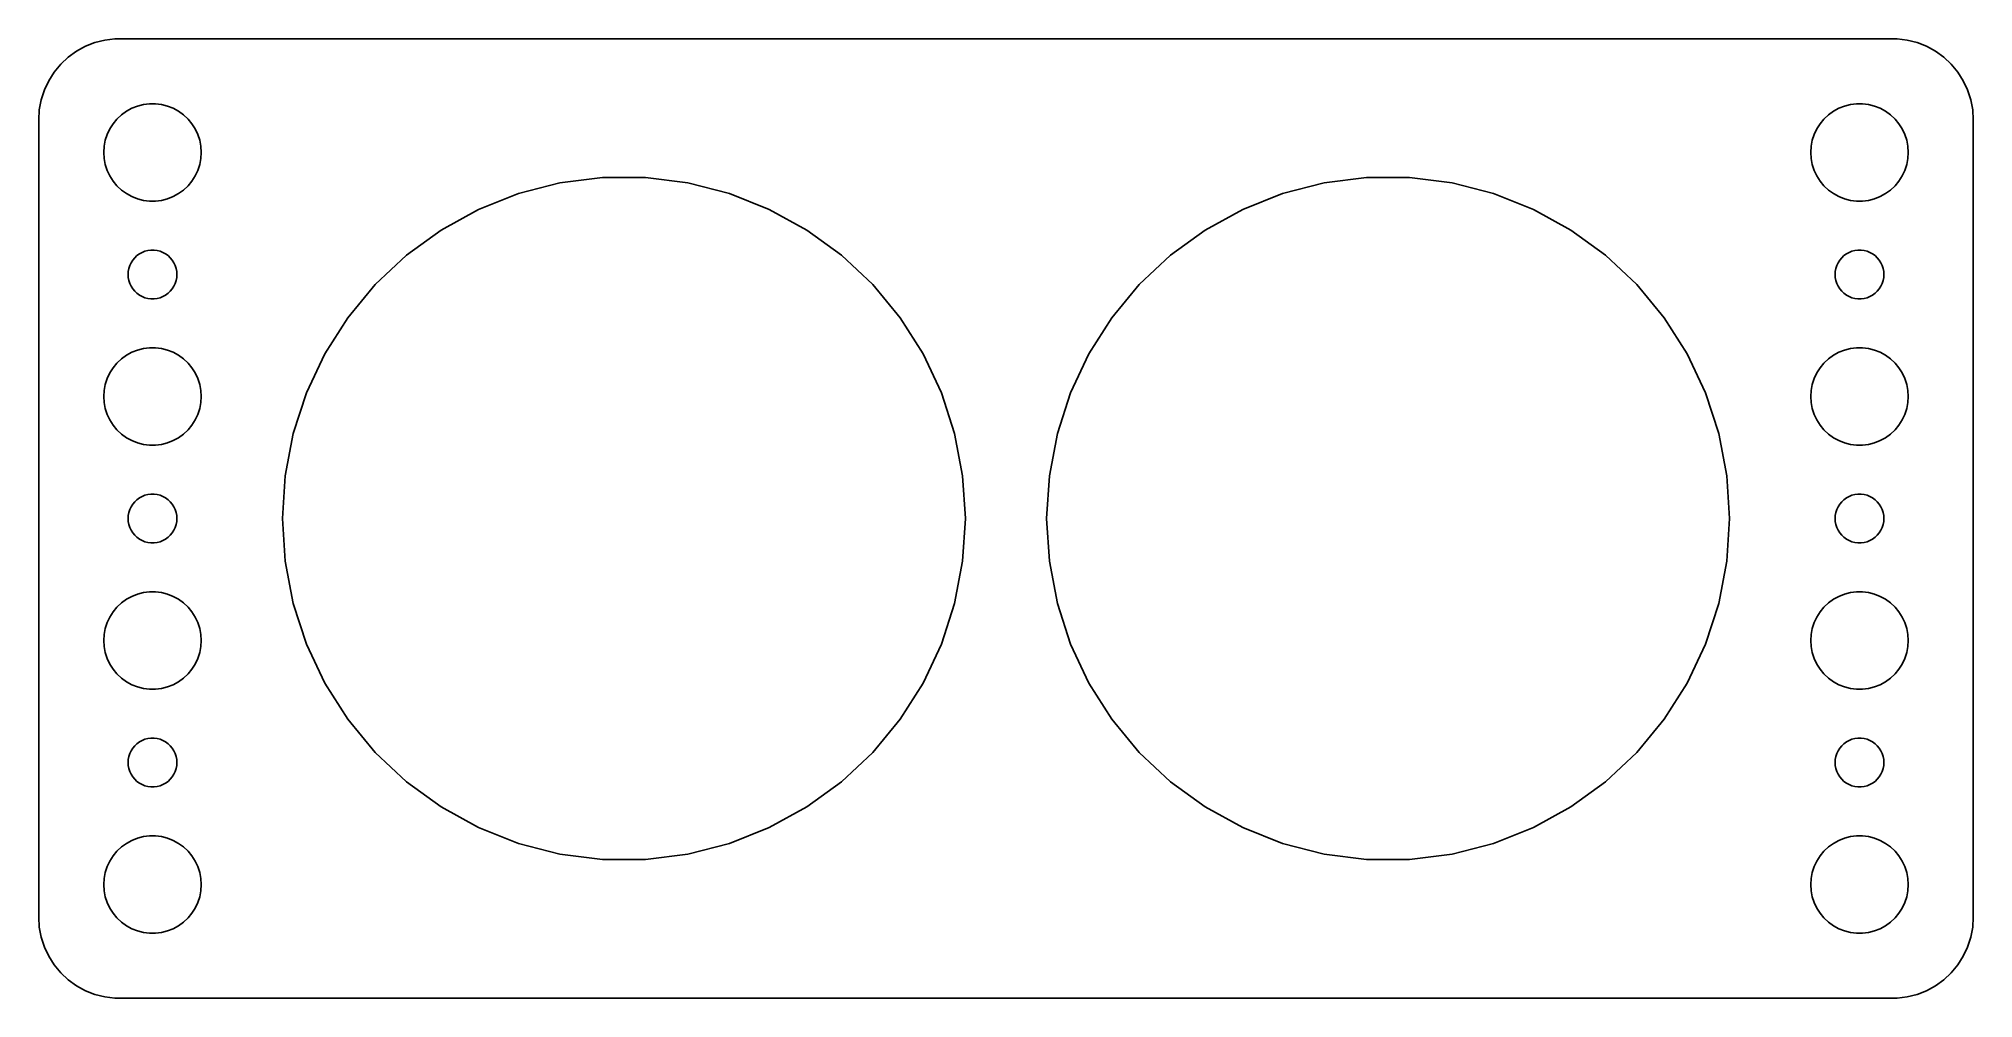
# Model space of a CAD drawing. Header units: metres. Extents: x -60 to 60, y -29 to 29.
import ezdxf

# ---------------------------------------------------------------- set-up
doc = ezdxf.new("R2010")
doc.units = ezdxf.units.M

msp = doc.modelspace()

# ---------------------------------------------------------------- linework, layer by layer
for p, q in [((-57.1791, 28.7216), (-57.6871, 28.3526)), ((-56.6289, 29.0241), (-57.1791, 28.7216)), ((-56.0451, 29.2553), (-56.6289, 29.0241)), ((-55.4369, 29.4114), (-56.0451, 29.2553)), ((-54.8139, 29.4901), (-55.4369, 29.4114)), ((54.8139, 29.4901), (-54.8139, 29.4901)), ((55.4369, 29.4114), (54.8139, 29.4901)), ((56.0451, 29.2553), (55.4369, 29.4114)), ((56.6289, 29.0241), (56.0451, 29.2553)), ((57.1791, 28.7216), (56.6289, 29.0241)), ((57.6871, 28.3526), (57.1791, 28.7216)), ((-58.5451, 27.4389), (-58.8815, 26.9088)), ((-58.1448, 27.9227), (-58.5451, 27.4389)), ((-57.6871, 28.3526), (-58.1448, 27.9227)), ((58.1448, 27.9227), (57.6871, 28.3526)), ((58.5451, 27.4389), (58.1448, 27.9227)), ((58.8815, 26.9088), (58.5451, 27.4389)), ((-59.1489, 26.3406), (-59.3429, 25.7434)), ((-58.8815, 26.9088), (-59.1489, 26.3406)), ((59.1489, 26.3406), (58.8815, 26.9088)), ((59.3429, 25.7434), (59.1489, 26.3406)), ((-59.4606, 25.1267), (-59.5, 24.5)), ((-59.3429, 25.7434), (-59.4606, 25.1267)), ((-54.4123, 24.8115), (-54.1075, 25.033)), ((-54.1075, 25.033), (-53.7773, 25.2145)), ((-53.7773, 25.2145), (-53.427, 25.3532)), ((-53.427, 25.3532), (-53.0621, 25.4469)), ((-53.0621, 25.4469), (-52.6884, 25.4941)), ((-52.6884, 25.4941), (-52.3116, 25.4941)), ((-52.3116, 25.4941), (-51.9379, 25.4469)), ((-51.9379, 25.4469), (-51.5729, 25.3532)), ((-51.5729, 25.3532), (-51.2227, 25.2145)), ((-51.2227, 25.2145), (-50.8925, 25.033)), ((-50.8925, 25.033), (-50.5877, 24.8115)), ((50.5877, 24.8115), (50.8925, 25.033)), ((50.8925, 25.033), (51.2227, 25.2145)), ((51.2227, 25.2145), (51.5729, 25.3532)), ((51.5729, 25.3532), (51.9379, 25.4469)), ((51.9379, 25.4469), (52.3116, 25.4941)), ((52.3116, 25.4941), (52.6884, 25.4941)), ((52.6884, 25.4941), (53.0621, 25.4469)), ((53.0621, 25.4469), (53.427, 25.3532)), ((53.427, 25.3532), (53.7773, 25.2145)), ((53.7773, 25.2145), (54.1075, 25.033)), ((54.1075, 25.033), (54.4123, 24.8115)), ((59.4606, 25.1267), (59.3429, 25.7434)), ((59.5, 24.5), (59.4606, 25.1267)), ((-59.5, 24.5), (-59.5, -24.5)), ((-55.2893, 23.6044), (-55.1289, 23.9453)), ((-55.1289, 23.9453), (-54.927, 24.2634)), ((-54.927, 24.2634), (-54.6869, 24.5536)), ((-54.6869, 24.5536), (-54.4123, 24.8115)), ((-50.5877, 24.8115), (-50.3131, 24.5536)), ((-50.3131, 24.5536), (-50.0729, 24.2634)), ((-50.0729, 24.2634), (-49.8711, 23.9453)), ((-49.8711, 23.9453), (-49.7107, 23.6044)), ((49.7107, 23.6044), (49.8711, 23.9453)), ((49.8711, 23.9453), (50.0729, 24.2634)), ((50.0729, 24.2634), (50.3131, 24.5536)), ((50.3131, 24.5536), (50.5877, 24.8115)), ((54.4123, 24.8115), (54.6869, 24.5536)), ((54.6869, 24.5536), (54.927, 24.2634)), ((54.927, 24.2634), (55.1289, 23.9453)), ((55.1289, 23.9453), (55.2893, 23.6044)), ((59.5, -24.5), (59.5, 24.5)), ((-55.5, 22.5), (-55.4763, 22.876)), ((-55.4763, 22.876), (-55.4057, 23.2461)), ((-55.4057, 23.2461), (-55.2893, 23.6044)), ((-49.7107, 23.6044), (-49.5942, 23.2461)), ((-49.5942, 23.2461), (-49.5237, 22.876)), ((-49.5237, 22.876), (-49.5, 22.5)), ((49.5, 22.5), (49.5237, 22.876)), ((49.5237, 22.876), (49.5942, 23.2461)), ((49.5942, 23.2461), (49.7107, 23.6044)), ((55.2893, 23.6044), (55.4057, 23.2461)), ((55.4057, 23.2461), (55.4763, 22.876)), ((55.4763, 22.876), (55.5, 22.5)), ((-55.4763, 22.124), (-55.5, 22.5)), ((-55.4057, 21.7539), (-55.4763, 22.124)), ((-55.2893, 21.3956), (-55.4057, 21.7539)), ((-49.5942, 21.7539), (-49.7107, 21.3956)), ((-49.5237, 22.124), (-49.5942, 21.7539)), ((-49.5, 22.5), (-49.5237, 22.124)), ((49.5237, 22.124), (49.5, 22.5)), ((49.5942, 21.7539), (49.5237, 22.124)), ((49.7107, 21.3956), (49.5942, 21.7539)), ((55.4057, 21.7539), (55.2893, 21.3956)), ((55.4763, 22.124), (55.4057, 21.7539)), ((55.5, 22.5), (55.4763, 22.124)), ((-55.1289, 21.0547), (-55.2893, 21.3956)), ((-54.927, 20.7366), (-55.1289, 21.0547)), ((-54.6869, 20.4464), (-54.927, 20.7366)), ((-54.4123, 20.1884), (-54.6869, 20.4464)), ((-50.3131, 20.4464), (-50.5877, 20.1884)), ((-50.0729, 20.7366), (-50.3131, 20.4464)), ((-49.8711, 21.0547), (-50.0729, 20.7366)), ((-49.7107, 21.3956), (-49.8711, 21.0547)), ((-29.9893, 19.9722), (-27.435, 20.628)), ((-27.435, 20.628), (-24.8186, 20.9586)), ((-24.8186, 20.9586), (-22.1814, 20.9586)), ((-22.1814, 20.9586), (-19.565, 20.628)), ((-19.565, 20.628), (-17.0106, 19.9722)), ((17.0106, 19.9722), (19.565, 20.628)), ((19.565, 20.628), (22.1814, 20.9586)), ((22.1814, 20.9586), (24.8186, 20.9586)), ((24.8186, 20.9586), (27.435, 20.628)), ((27.435, 20.628), (29.9893, 19.9722)), ((49.8711, 21.0547), (49.7107, 21.3956)), ((50.0729, 20.7366), (49.8711, 21.0547)), ((50.3131, 20.4464), (50.0729, 20.7366)), ((50.5877, 20.1884), (50.3131, 20.4464)), ((54.6869, 20.4464), (54.4123, 20.1884)), ((54.927, 20.7366), (54.6869, 20.4464)), ((55.1289, 21.0547), (54.927, 20.7366)), ((55.2893, 21.3956), (55.1289, 21.0547)), ((-54.1075, 19.967), (-54.4123, 20.1884)), ((-53.7773, 19.7855), (-54.1075, 19.967)), ((-53.427, 19.6468), (-53.7773, 19.7855)), ((-53.0621, 19.5531), (-53.427, 19.6468)), ((-52.6884, 19.5059), (-53.0621, 19.5531)), ((-52.3116, 19.5059), (-52.6884, 19.5059)), ((-51.9379, 19.5531), (-52.3116, 19.5059)), ((-51.5729, 19.6468), (-51.9379, 19.5531)), ((-51.2227, 19.7855), (-51.5729, 19.6468)), ((-50.8925, 19.967), (-51.2227, 19.7855)), ((-50.5877, 20.1884), (-50.8925, 19.967)), ((-32.4414, 19.0014), (-29.9893, 19.9722)), ((-17.0106, 19.9722), (-14.5586, 19.0014)), ((14.5586, 19.0014), (17.0106, 19.9722)), ((29.9893, 19.9722), (32.4414, 19.0014)), ((50.8925, 19.967), (50.5877, 20.1884)), ((51.2227, 19.7855), (50.8925, 19.967)), ((51.5729, 19.6468), (51.2227, 19.7855)), ((51.9379, 19.5531), (51.5729, 19.6468)), ((52.3116, 19.5059), (51.9379, 19.5531)), ((52.6884, 19.5059), (52.3116, 19.5059)), ((53.0621, 19.5531), (52.6884, 19.5059)), ((53.427, 19.6468), (53.0621, 19.5531)), ((53.7773, 19.7855), (53.427, 19.6468)), ((54.1075, 19.967), (53.7773, 19.7855)), ((54.4123, 20.1884), (54.1075, 19.967)), ((-34.7523, 17.7309), (-32.4414, 19.0014)), ((-14.5586, 19.0014), (-12.2476, 17.7309)), ((12.2476, 17.7309), (14.5586, 19.0014)), ((32.4414, 19.0014), (34.7523, 17.7309)), ((-36.8859, 16.1808), (-34.7523, 17.7309)), ((-12.2476, 17.7309), (-10.1141, 16.1808)), ((10.1141, 16.1808), (12.2476, 17.7309)), ((34.7523, 17.7309), (36.8859, 16.1808)), ((-53.9529, 15.373), (-53.8947, 15.5522)), ((-53.8947, 15.5522), (-53.8145, 15.7226)), ((-53.8145, 15.7226), (-53.7135, 15.8817)), ((-53.7135, 15.8817), (-53.5934, 16.0268)), ((-53.5934, 16.0268), (-53.4561, 16.1558)), ((-53.4561, 16.1558), (-53.3037, 16.2665)), ((-53.3037, 16.2665), (-53.1387, 16.3572)), ((-53.1387, 16.3572), (-52.9635, 16.4266)), ((-52.9635, 16.4266), (-52.7811, 16.4734)), ((-52.7811, 16.4734), (-52.5942, 16.497)), ((-52.5942, 16.497), (-52.4058, 16.497)), ((-52.4058, 16.497), (-52.2189, 16.4734)), ((-52.2189, 16.4734), (-52.0365, 16.4266)), ((-52.0365, 16.4266), (-51.8613, 16.3572)), ((-51.8613, 16.3572), (-51.6963, 16.2665)), ((-51.6963, 16.2665), (-51.5439, 16.1558)), ((-51.5439, 16.1558), (-51.4065, 16.0268)), ((-51.4065, 16.0268), (-51.2865, 15.8817)), ((-51.2865, 15.8817), (-51.1855, 15.7226)), ((-51.1855, 15.7226), (-51.1053, 15.5522)), ((-51.1053, 15.5522), (-51.0471, 15.373)), ((-38.8083, 14.3755), (-36.8859, 16.1808)), ((-10.1141, 16.1808), (-8.19165, 14.3755)), ((8.19165, 14.3755), (10.1141, 16.1808)), ((36.8859, 16.1808), (38.8083, 14.3755)), ((51.0471, 15.373), (51.1053, 15.5522)), ((51.1053, 15.5522), (51.1855, 15.7226)), ((51.1855, 15.7226), (51.2865, 15.8817)), ((51.2865, 15.8817), (51.4065, 16.0268)), ((51.4065, 16.0268), (51.5439, 16.1558)), ((51.5439, 16.1558), (51.6963, 16.2665)), ((51.6963, 16.2665), (51.8613, 16.3572)), ((51.8613, 16.3572), (52.0365, 16.4266)), ((52.0365, 16.4266), (52.2189, 16.4734)), ((52.2189, 16.4734), (52.4058, 16.497)), ((52.4058, 16.497), (52.5942, 16.497)), ((52.5942, 16.497), (52.7811, 16.4734)), ((52.7811, 16.4734), (52.9635, 16.4266)), ((52.9635, 16.4266), (53.1387, 16.3572)), ((53.1387, 16.3572), (53.3037, 16.2665)), ((53.3037, 16.2665), (53.4561, 16.1558)), ((53.4561, 16.1558), (53.5934, 16.0268)), ((53.5934, 16.0268), (53.7135, 15.8817)), ((53.7135, 15.8817), (53.8145, 15.7226)), ((53.8145, 15.7226), (53.8947, 15.5522)), ((53.8947, 15.5522), (53.9529, 15.373)), ((-54, 15), (-53.9882, 15.188)), ((-53.9882, 14.812), (-54, 15)), ((-53.9882, 15.188), (-53.9529, 15.373)), ((-53.9529, 14.627), (-53.9882, 14.812)), ((-53.8947, 14.4478), (-53.9529, 14.627)), ((-53.8145, 14.2774), (-53.8947, 14.4478)), ((-51.1053, 14.4478), (-51.1855, 14.2774)), ((-51.0471, 14.627), (-51.1053, 14.4478)), ((-51.0471, 15.373), (-51.0118, 15.188)), ((-51.0118, 14.812), (-51.0471, 14.627)), ((-51.0118, 15.188), (-51, 15)), ((-51, 15), (-51.0118, 14.812)), ((-40.4893, 12.3435), (-38.8083, 14.3755)), ((-8.19165, 14.3755), (-6.51064, 12.3435)), ((6.51064, 12.3435), (8.19165, 14.3755)), ((38.8083, 14.3755), (40.4893, 12.3435)), ((51, 15), (51.0118, 15.188)), ((51.0118, 14.812), (51, 15)), ((51.0118, 15.188), (51.0471, 15.373)), ((51.0471, 14.627), (51.0118, 14.812)), ((51.1053, 14.4478), (51.0471, 14.627)), ((51.1855, 14.2774), (51.1053, 14.4478)), ((53.8947, 14.4478), (53.8145, 14.2774)), ((53.9529, 14.627), (53.8947, 14.4478)), ((53.9529, 15.373), (53.9882, 15.188)), ((53.9882, 14.812), (53.9529, 14.627)), ((53.9882, 15.188), (54, 15)), ((54, 15), (53.9882, 14.812)), ((-53.7135, 14.1183), (-53.8145, 14.2774)), ((-53.5934, 13.9732), (-53.7135, 14.1183)), ((-53.4561, 13.8442), (-53.5934, 13.9732)), ((-53.3037, 13.7335), (-53.4561, 13.8442)), ((-53.1387, 13.6427), (-53.3037, 13.7335)), ((-52.9635, 13.5734), (-53.1387, 13.6427)), ((-52.7811, 13.5266), (-52.9635, 13.5734)), ((-52.5942, 13.5029), (-52.7811, 13.5266)), ((-52.4058, 13.5029), (-52.5942, 13.5029)), ((-52.2189, 13.5266), (-52.4058, 13.5029)), ((-52.0365, 13.5734), (-52.2189, 13.5266)), ((-51.8613, 13.6427), (-52.0365, 13.5734)), ((-51.6963, 13.7335), (-51.8613, 13.6427)), ((-51.5439, 13.8442), (-51.6963, 13.7335)), ((-51.4065, 13.9732), (-51.5439, 13.8442)), ((-51.2865, 14.1183), (-51.4065, 13.9732)), ((-51.1855, 14.2774), (-51.2865, 14.1183)), ((51.2865, 14.1183), (51.1855, 14.2774)), ((51.4065, 13.9732), (51.2865, 14.1183)), ((51.5439, 13.8442), (51.4065, 13.9732)), ((51.6963, 13.7335), (51.5439, 13.8442)), ((51.8613, 13.6427), (51.6963, 13.7335)), ((52.0365, 13.5734), (51.8613, 13.6427)), ((52.2189, 13.5266), (52.0365, 13.5734)), ((52.4058, 13.5029), (52.2189, 13.5266)), ((52.5942, 13.5029), (52.4058, 13.5029)), ((52.7811, 13.5266), (52.5942, 13.5029)), ((52.9635, 13.5734), (52.7811, 13.5266)), ((53.1387, 13.6427), (52.9635, 13.5734)), ((53.3037, 13.7335), (53.1387, 13.6427)), ((53.4561, 13.8442), (53.3037, 13.7335)), ((53.5934, 13.9732), (53.4561, 13.8442)), ((53.7135, 14.1183), (53.5934, 13.9732)), ((53.8145, 14.2774), (53.7135, 14.1183)), ((-41.9024, 10.1168), (-40.4893, 12.3435)), ((-6.51064, 12.3435), (-5.09755, 10.1168)), ((5.09755, 10.1168), (6.51064, 12.3435)), ((40.4893, 12.3435), (41.9024, 10.1168)), ((-54.927, 9.26335), (-54.6869, 9.55363)), ((-54.6869, 9.55363), (-54.4123, 9.81154)), ((-54.4123, 9.81154), (-54.1075, 10.033)), ((-54.1075, 10.033), (-53.7773, 10.2145)), ((-53.7773, 10.2145), (-53.427, 10.3532)), ((-53.427, 10.3532), (-53.0621, 10.4469)), ((-53.0621, 10.4469), (-52.6884, 10.4941)), ((-52.6884, 10.4941), (-52.3116, 10.4941)), ((-52.3116, 10.4941), (-51.9379, 10.4469)), ((-51.9379, 10.4469), (-51.5729, 10.3532)), ((-51.5729, 10.3532), (-51.2227, 10.2145)), ((-51.2227, 10.2145), (-50.8925, 10.033)), ((-50.8925, 10.033), (-50.5877, 9.81154)), ((-50.5877, 9.81154), (-50.3131, 9.55363)), ((-50.3131, 9.55363), (-50.0729, 9.26335)), ((-43.0253, 7.73061), (-41.9024, 10.1168)), ((-5.09755, 10.1168), (-3.97469, 7.73061)), ((3.97469, 7.73061), (5.09755, 10.1168)), ((41.9024, 10.1168), (43.0253, 7.73061)), ((50.0729, 9.26335), (50.3131, 9.55363)), ((50.3131, 9.55363), (50.5877, 9.81154)), ((50.5877, 9.81154), (50.8925, 10.033)), ((50.8925, 10.033), (51.2227, 10.2145)), ((51.2227, 10.2145), (51.5729, 10.3532)), ((51.5729, 10.3532), (51.9379, 10.4469)), ((51.9379, 10.4469), (52.3116, 10.4941)), ((52.3116, 10.4941), (52.6884, 10.4941)), ((52.6884, 10.4941), (53.0621, 10.4469)), ((53.0621, 10.4469), (53.427, 10.3532)), ((53.427, 10.3532), (53.7773, 10.2145)), ((53.7773, 10.2145), (54.1075, 10.033)), ((54.1075, 10.033), (54.4123, 9.81154)), ((54.4123, 9.81154), (54.6869, 9.55363)), ((54.6869, 9.55363), (54.927, 9.26335)), ((-55.4057, 8.24606), (-55.2893, 8.60437)), ((-55.2893, 8.60437), (-55.1289, 8.94525)), ((-55.1289, 8.94525), (-54.927, 9.26335)), ((-50.0729, 9.26335), (-49.8711, 8.94525)), ((-49.8711, 8.94525), (-49.7107, 8.60437)), ((-49.7107, 8.60437), (-49.5942, 8.24606)), ((49.5942, 8.24606), (49.7107, 8.60437)), ((49.7107, 8.60437), (49.8711, 8.94525)), ((49.8711, 8.94525), (50.0729, 9.26335)), ((54.927, 9.26335), (55.1289, 8.94525)), ((55.1289, 8.94525), (55.2893, 8.60437)), ((55.2893, 8.60437), (55.4057, 8.24606)), ((-55.5, 7.5), (-55.4763, 7.87599)), ((-55.4763, 7.12399), (-55.5, 7.5)), ((-55.4763, 7.87599), (-55.4057, 8.24606)), ((-49.5942, 8.24606), (-49.5237, 7.87599)), ((-49.5237, 7.87599), (-49.5, 7.5)), ((-49.5, 7.5), (-49.5237, 7.12399)), ((-43.8402, 5.22247), (-43.0253, 7.73061)), ((-3.97469, 7.73061), (-3.15974, 5.22247)), ((3.15974, 5.22247), (3.97469, 7.73061)), ((43.0253, 7.73061), (43.8402, 5.22247)), ((49.5, 7.5), (49.5237, 7.87599)), ((49.5237, 7.12399), (49.5, 7.5)), ((49.5237, 7.87599), (49.5942, 8.24606)), ((55.4057, 8.24606), (55.4763, 7.87599)), ((55.4763, 7.87599), (55.5, 7.5)), ((55.5, 7.5), (55.4763, 7.12399)), ((-55.4057, 6.75392), (-55.4763, 7.12399)), ((-55.2893, 6.39561), (-55.4057, 6.75392)), ((-55.1289, 6.05473), (-55.2893, 6.39561)), ((-54.927, 5.73663), (-55.1289, 6.05473)), ((-49.8711, 6.05473), (-50.0729, 5.73663)), ((-49.7107, 6.39561), (-49.8711, 6.05473)), ((-49.5942, 6.75392), (-49.7107, 6.39561)), ((-49.5237, 7.12399), (-49.5942, 6.75392)), ((49.5942, 6.75392), (49.5237, 7.12399)), ((49.7107, 6.39561), (49.5942, 6.75392)), ((49.8711, 6.05473), (49.7107, 6.39561)), ((50.0729, 5.73663), (49.8711, 6.05473)), ((55.1289, 6.05473), (54.927, 5.73663)), ((55.2893, 6.39561), (55.1289, 6.05473)), ((55.4057, 6.75392), (55.2893, 6.39561)), ((55.4763, 7.12399), (55.4057, 6.75392)), ((-54.6869, 5.44635), (-54.927, 5.73663)), ((-54.4123, 5.18845), (-54.6869, 5.44635)), ((-54.1075, 4.96701), (-54.4123, 5.18845)), ((-53.7773, 4.78551), (-54.1075, 4.96701)), ((-53.427, 4.64682), (-53.7773, 4.78551)), ((-51.2227, 4.78551), (-51.5729, 4.64682)), ((-50.8925, 4.96701), (-51.2227, 4.78551)), ((-50.5877, 5.18845), (-50.8925, 4.96701)), ((-50.3131, 5.44635), (-50.5877, 5.18845)), ((-50.0729, 5.73663), (-50.3131, 5.44635)), ((-44.3344, 2.63199), (-43.8402, 5.22247)), ((-3.15974, 5.22247), (-2.66559, 2.63199)), ((2.66559, 2.63199), (3.15974, 5.22247)), ((43.8402, 5.22247), (44.3344, 2.63199)), ((50.3131, 5.44635), (50.0729, 5.73663)), ((50.5877, 5.18845), (50.3131, 5.44635)), ((50.8925, 4.96701), (50.5877, 5.18845)), ((51.2227, 4.78551), (50.8925, 4.96701)), ((51.5729, 4.64682), (51.2227, 4.78551)), ((53.7773, 4.78551), (53.427, 4.64682)), ((54.1075, 4.96701), (53.7773, 4.78551)), ((54.4123, 5.18845), (54.1075, 4.96701)), ((54.6869, 5.44635), (54.4123, 5.18845)), ((54.927, 5.73663), (54.6869, 5.44635)), ((-53.0621, 4.55313), (-53.427, 4.64682)), ((-52.6884, 4.50591), (-53.0621, 4.55313)), ((-52.3116, 4.50591), (-52.6884, 4.50591)), ((-51.9379, 4.55313), (-52.3116, 4.50591)), ((-51.5729, 4.64682), (-51.9379, 4.55313)), ((51.9379, 4.55313), (51.5729, 4.64682)), ((52.3116, 4.50591), (51.9379, 4.55313)), ((52.6884, 4.50591), (52.3116, 4.50591)), ((53.0621, 4.55313), (52.6884, 4.50591)), ((53.427, 4.64682), (53.0621, 4.55313)), ((-44.5, 0), (-44.3344, 2.63199)), ((-2.66559, 2.63199), (-2.5, 0)), ((2.5, 0), (2.66559, 2.63199)), ((44.3344, 2.63199), (44.5, 0)), ((-53.4561, 1.15576), (-53.3037, 1.26648)), ((-53.3037, 1.26648), (-53.1387, 1.35724)), ((-53.1387, 1.35724), (-52.9635, 1.42657)), ((-52.9635, 1.42657), (-52.7811, 1.47342)), ((-52.7811, 1.47342), (-52.5942, 1.49704)), ((-52.5942, 1.49704), (-52.4058, 1.49704)), ((-52.4058, 1.49704), (-52.2189, 1.47342)), ((-52.2189, 1.47342), (-52.0365, 1.42657)), ((-52.0365, 1.42657), (-51.8613, 1.35724)), ((-51.8613, 1.35724), (-51.6963, 1.26648)), ((-51.6963, 1.26648), (-51.5439, 1.15576)), ((51.5439, 1.15576), (51.6963, 1.26648)), ((51.6963, 1.26648), (51.8613, 1.35724)), ((51.8613, 1.35724), (52.0365, 1.42657)), ((52.0365, 1.42657), (52.2189, 1.47342)), ((52.2189, 1.47342), (52.4058, 1.49704)), ((52.4058, 1.49704), (52.5942, 1.49704)), ((52.5942, 1.49704), (52.7811, 1.47342)), ((52.7811, 1.47342), (52.9635, 1.42657)), ((52.9635, 1.42657), (53.1387, 1.35724)), ((53.1387, 1.35724), (53.3037, 1.26648)), ((53.3037, 1.26648), (53.4561, 1.15576)), ((-54, 0), (-53.9882, 0.187988)), ((-53.9882, -0.187988), (-54, 0)), ((-53.9882, 0.187988), (-53.9529, 0.373032)), ((-53.9529, 0.373032), (-53.8947, 0.552185)), ((-53.8947, 0.552185), (-53.8145, 0.722626)), ((-53.8145, 0.722626), (-53.7135, 0.881668)), ((-53.7135, 0.881668), (-53.5934, 1.02681)), ((-53.5934, 1.02681), (-53.4561, 1.15576)), ((-51.5439, 1.15576), (-51.4065, 1.02681)), ((-51.4065, 1.02681), (-51.2865, 0.881668)), ((-51.2865, 0.881668), (-51.1855, 0.722626)), ((-51.1855, 0.722626), (-51.1053, 0.552185)), ((-51.1053, 0.552185), (-51.0471, 0.373032)), ((-51.0471, 0.373032), (-51.0118, 0.187988)), ((-51.0118, 0.187988), (-51, 0)), ((-51, 0), (-51.0118, -0.187988)), ((-44.3344, -2.63199), (-44.5, 0)), ((-2.5, 0), (-2.66559, -2.63199)), ((2.66559, -2.63199), (2.5, 0)), ((44.5, 0), (44.3344, -2.63199)), ((51, 0), (51.0118, 0.187988)), ((51.0118, -0.187988), (51, 0)), ((51.0118, 0.187988), (51.0471, 0.373032)), ((51.0471, 0.373032), (51.1053, 0.552185)), ((51.1053, 0.552185), (51.1855, 0.722626)), ((51.1855, 0.722626), (51.2865, 0.881668)), ((51.2865, 0.881668), (51.4065, 1.02681)), ((51.4065, 1.02681), (51.5439, 1.15576)), ((53.4561, 1.15576), (53.5934, 1.02681)), ((53.5934, 1.02681), (53.7135, 0.881668)), ((53.7135, 0.881668), (53.8145, 0.722626)), ((53.8145, 0.722626), (53.8947, 0.552185)), ((53.8947, 0.552185), (53.9529, 0.373032)), ((53.9529, 0.373032), (53.9882, 0.187988)), ((53.9882, 0.187988), (54, 0)), ((54, 0), (53.9882, -0.187988)), ((-53.9529, -0.373032), (-53.9882, -0.187988)), ((-53.8947, -0.552185), (-53.9529, -0.373032)), ((-53.8145, -0.722626), (-53.8947, -0.552185)), ((-53.7135, -0.881668), (-53.8145, -0.722626)), ((-53.5934, -1.02681), (-53.7135, -0.881668)), ((-53.4561, -1.15576), (-53.5934, -1.02681)), ((-53.3037, -1.26648), (-53.4561, -1.15576)), ((-51.5439, -1.15576), (-51.6963, -1.26648)), ((-51.4065, -1.02681), (-51.5439, -1.15576)), ((-51.2865, -0.881668), (-51.4065, -1.02681)), ((-51.1855, -0.722626), (-51.2865, -0.881668)), ((-51.1053, -0.552185), (-51.1855, -0.722626)), ((-51.0471, -0.373032), (-51.1053, -0.552185)), ((-51.0118, -0.187988), (-51.0471, -0.373032)), ((51.0471, -0.373032), (51.0118, -0.187988)), ((51.1053, -0.552185), (51.0471, -0.373032)), ((51.1855, -0.722626), (51.1053, -0.552185)), ((51.2865, -0.881668), (51.1855, -0.722626)), ((51.4065, -1.02681), (51.2865, -0.881668)), ((51.5439, -1.15576), (51.4065, -1.02681)), ((51.6963, -1.26648), (51.5439, -1.15576)), ((53.4561, -1.15576), (53.3037, -1.26648)), ((53.5934, -1.02681), (53.4561, -1.15576)), ((53.7135, -0.881668), (53.5934, -1.02681)), ((53.8145, -0.722626), (53.7135, -0.881668)), ((53.8947, -0.552185), (53.8145, -0.722626)), ((53.9529, -0.373032), (53.8947, -0.552185)), ((53.9882, -0.187988), (53.9529, -0.373032)), ((-53.1387, -1.35724), (-53.3037, -1.26648)), ((-52.9635, -1.42657), (-53.1387, -1.35724)), ((-52.7811, -1.47342), (-52.9635, -1.42657)), ((-52.5942, -1.49704), (-52.7811, -1.47342)), ((-52.4058, -1.49704), (-52.5942, -1.49704)), ((-52.2189, -1.47342), (-52.4058, -1.49704)), ((-52.0365, -1.42657), (-52.2189, -1.47342)), ((-51.8613, -1.35724), (-52.0365, -1.42657)), ((-51.6963, -1.26648), (-51.8613, -1.35724)), ((51.8613, -1.35724), (51.6963, -1.26648)), ((52.0365, -1.42657), (51.8613, -1.35724)), ((52.2189, -1.47342), (52.0365, -1.42657)), ((52.4058, -1.49704), (52.2189, -1.47342)), ((52.5942, -1.49704), (52.4058, -1.49704)), ((52.7811, -1.47342), (52.5942, -1.49704)), ((52.9635, -1.42657), (52.7811, -1.47342)), ((53.1387, -1.35724), (52.9635, -1.42657)), ((53.3037, -1.26648), (53.1387, -1.35724)), ((-43.8402, -5.22247), (-44.3344, -2.63199)), ((-2.66559, -2.63199), (-3.15974, -5.22247)), ((3.15974, -5.22247), (2.66559, -2.63199)), ((44.3344, -2.63199), (43.8402, -5.22247)), ((-53.7773, -4.78551), (-53.427, -4.64682)), ((-53.427, -4.64682), (-53.0621, -4.55313)), ((-53.0621, -4.55313), (-52.6884, -4.50591)), ((-52.6884, -4.50591), (-52.3116, -4.50591)), ((-52.3116, -4.50591), (-51.9379, -4.55313)), ((-51.9379, -4.55313), (-51.5729, -4.64682)), ((-51.5729, -4.64682), (-51.2227, -4.78551)), ((51.2227, -4.78551), (51.5729, -4.64682)), ((51.5729, -4.64682), (51.9379, -4.55313)), ((51.9379, -4.55313), (52.3116, -4.50591)), ((52.3116, -4.50591), (52.6884, -4.50591)), ((52.6884, -4.50591), (53.0621, -4.55313)), ((53.0621, -4.55313), (53.427, -4.64682)), ((53.427, -4.64682), (53.7773, -4.78551)), ((-55.1289, -6.05473), (-54.927, -5.73663)), ((-54.927, -5.73663), (-54.6869, -5.44635)), ((-54.6869, -5.44635), (-54.4123, -5.18845)), ((-54.4123, -5.18845), (-54.1075, -4.96701)), ((-54.1075, -4.96701), (-53.7773, -4.78551)), ((-51.2227, -4.78551), (-50.8925, -4.96701)), ((-50.8925, -4.96701), (-50.5877, -5.18845)), ((-50.5877, -5.18845), (-50.3131, -5.44635)), ((-50.3131, -5.44635), (-50.0729, -5.73663)), ((-50.0729, -5.73663), (-49.8711, -6.05473)), ((-43.0253, -7.73061), (-43.8402, -5.22247)), ((-3.15974, -5.22247), (-3.97469, -7.73061)), ((3.97469, -7.73061), (3.15974, -5.22247)), ((43.8402, -5.22247), (43.0253, -7.73061)), ((49.8711, -6.05473), (50.0729, -5.73663)), ((50.0729, -5.73663), (50.3131, -5.44635)), ((50.3131, -5.44635), (50.5877, -5.18845)), ((50.5877, -5.18845), (50.8925, -4.96701)), ((50.8925, -4.96701), (51.2227, -4.78551)), ((53.7773, -4.78551), (54.1075, -4.96701)), ((54.1075, -4.96701), (54.4123, -5.18845)), ((54.4123, -5.18845), (54.6869, -5.44635)), ((54.6869, -5.44635), (54.927, -5.73663)), ((54.927, -5.73663), (55.1289, -6.05473)), ((-55.5, -7.5), (-55.4763, -7.12399)), ((-55.4763, -7.12399), (-55.4057, -6.75392)), ((-55.4057, -6.75392), (-55.2893, -6.39561)), ((-55.2893, -6.39561), (-55.1289, -6.05473)), ((-49.8711, -6.05473), (-49.7107, -6.39561)), ((-49.7107, -6.39561), (-49.5942, -6.75392)), ((-49.5942, -6.75392), (-49.5237, -7.12399)), ((-49.5237, -7.12399), (-49.5, -7.5)), ((49.5, -7.5), (49.5237, -7.12399)), ((49.5237, -7.12399), (49.5942, -6.75392)), ((49.5942, -6.75392), (49.7107, -6.39561)), ((49.7107, -6.39561), (49.8711, -6.05473)), ((55.1289, -6.05473), (55.2893, -6.39561)), ((55.2893, -6.39561), (55.4057, -6.75392)), ((55.4057, -6.75392), (55.4763, -7.12399)), ((55.4763, -7.12399), (55.5, -7.5)), ((-55.4763, -7.87599), (-55.5, -7.5)), ((-55.4057, -8.24606), (-55.4763, -7.87599)), ((-55.2893, -8.60437), (-55.4057, -8.24606)), ((-49.5942, -8.24606), (-49.7107, -8.60437)), ((-49.5237, -7.87599), (-49.5942, -8.24606)), ((-49.5, -7.5), (-49.5237, -7.87599)), ((-41.9024, -10.1168), (-43.0253, -7.73061)), ((-3.97469, -7.73061), (-5.09755, -10.1168)), ((5.09755, -10.1168), (3.97469, -7.73061)), ((43.0253, -7.73061), (41.9024, -10.1168)), ((49.5237, -7.87599), (49.5, -7.5)), ((49.5942, -8.24606), (49.5237, -7.87599)), ((49.7107, -8.60437), (49.5942, -8.24606)), ((55.4057, -8.24606), (55.2893, -8.60437)), ((55.4763, -7.87599), (55.4057, -8.24606)), ((55.5, -7.5), (55.4763, -7.87599)), ((-55.1289, -8.94525), (-55.2893, -8.60437)), ((-54.927, -9.26335), (-55.1289, -8.94525)), ((-54.6869, -9.55363), (-54.927, -9.26335)), ((-50.0729, -9.26335), (-50.3131, -9.55363)), ((-49.8711, -8.94525), (-50.0729, -9.26335)), ((-49.7107, -8.60437), (-49.8711, -8.94525)), ((49.8711, -8.94525), (49.7107, -8.60437)), ((50.0729, -9.26335), (49.8711, -8.94525)), ((50.3131, -9.55363), (50.0729, -9.26335)), ((54.927, -9.26335), (54.6869, -9.55363)), ((55.1289, -8.94525), (54.927, -9.26335)), ((55.2893, -8.60437), (55.1289, -8.94525)), ((-54.4123, -9.81154), (-54.6869, -9.55363)), ((-54.1075, -10.033), (-54.4123, -9.81154)), ((-53.7773, -10.2145), (-54.1075, -10.033)), ((-53.427, -10.3532), (-53.7773, -10.2145)), ((-53.0621, -10.4469), (-53.427, -10.3532)), ((-52.6884, -10.4941), (-53.0621, -10.4469)), ((-52.3116, -10.4941), (-52.6884, -10.4941)), ((-51.9379, -10.4469), (-52.3116, -10.4941)), ((-51.5729, -10.3532), (-51.9379, -10.4469)), ((-51.2227, -10.2145), (-51.5729, -10.3532)), ((-50.8925, -10.033), (-51.2227, -10.2145)), ((-50.5877, -9.81154), (-50.8925, -10.033)), ((-50.3131, -9.55363), (-50.5877, -9.81154)), ((-40.4893, -12.3435), (-41.9024, -10.1168)), ((-5.09755, -10.1168), (-6.51064, -12.3435)), ((6.51064, -12.3435), (5.09755, -10.1168)), ((41.9024, -10.1168), (40.4893, -12.3435)), ((50.5877, -9.81154), (50.3131, -9.55363)), ((50.8925, -10.033), (50.5877, -9.81154)), ((51.2227, -10.2145), (50.8925, -10.033)), ((51.5729, -10.3532), (51.2227, -10.2145)), ((51.9379, -10.4469), (51.5729, -10.3532)), ((52.3116, -10.4941), (51.9379, -10.4469)), ((52.6884, -10.4941), (52.3116, -10.4941)), ((53.0621, -10.4469), (52.6884, -10.4941)), ((53.427, -10.3532), (53.0621, -10.4469)), ((53.7773, -10.2145), (53.427, -10.3532)), ((54.1075, -10.033), (53.7773, -10.2145)), ((54.4123, -9.81154), (54.1075, -10.033)), ((54.6869, -9.55363), (54.4123, -9.81154)), ((-38.8083, -14.3755), (-40.4893, -12.3435)), ((-6.51064, -12.3435), (-8.19165, -14.3755)), ((8.19165, -14.3755), (6.51064, -12.3435)), ((40.4893, -12.3435), (38.8083, -14.3755)), ((-53.8947, -14.4478), (-53.8145, -14.2774)), ((-53.8145, -14.2774), (-53.7135, -14.1183)), ((-53.7135, -14.1183), (-53.5934, -13.9732)), ((-53.5934, -13.9732), (-53.4561, -13.8442)), ((-53.4561, -13.8442), (-53.3037, -13.7335)), ((-53.3037, -13.7335), (-53.1387, -13.6427)), ((-53.1387, -13.6427), (-52.9635, -13.5734)), ((-52.9635, -13.5734), (-52.7811, -13.5266)), ((-52.7811, -13.5266), (-52.5942, -13.5029)), ((-52.5942, -13.5029), (-52.4058, -13.5029)), ((-52.4058, -13.5029), (-52.2189, -13.5266)), ((-52.2189, -13.5266), (-52.0365, -13.5734)), ((-52.0365, -13.5734), (-51.8613, -13.6427)), ((-51.8613, -13.6427), (-51.6963, -13.7335)), ((-51.6963, -13.7335), (-51.5439, -13.8442)), ((-51.5439, -13.8442), (-51.4065, -13.9732)), ((-51.4065, -13.9732), (-51.2865, -14.1183)), ((-51.2865, -14.1183), (-51.1855, -14.2774)), ((-51.1855, -14.2774), (-51.1053, -14.4478)), ((51.1053, -14.4478), (51.1855, -14.2774)), ((51.1855, -14.2774), (51.2865, -14.1183)), ((51.2865, -14.1183), (51.4065, -13.9732)), ((51.4065, -13.9732), (51.5439, -13.8442)), ((51.5439, -13.8442), (51.6963, -13.7335)), ((51.6963, -13.7335), (51.8613, -13.6427)), ((51.8613, -13.6427), (52.0365, -13.5734)), ((52.0365, -13.5734), (52.2189, -13.5266)), ((52.2189, -13.5266), (52.4058, -13.5029)), ((52.4058, -13.5029), (52.5942, -13.5029)), ((52.5942, -13.5029), (52.7811, -13.5266)), ((52.7811, -13.5266), (52.9635, -13.5734)), ((52.9635, -13.5734), (53.1387, -13.6427)), ((53.1387, -13.6427), (53.3037, -13.7335)), ((53.3037, -13.7335), (53.4561, -13.8442)), ((53.4561, -13.8442), (53.5934, -13.9732)), ((53.5934, -13.9732), (53.7135, -14.1183)), ((53.7135, -14.1183), (53.8145, -14.2774)), ((53.8145, -14.2774), (53.8947, -14.4478)), ((-54, -15), (-53.9882, -14.812)), ((-53.9882, -15.188), (-54, -15)), ((-53.9882, -14.812), (-53.9529, -14.627)), ((-53.9529, -15.373), (-53.9882, -15.188)), ((-53.9529, -14.627), (-53.8947, -14.4478)), ((-53.8947, -15.5522), (-53.9529, -15.373)), ((-51.1053, -14.4478), (-51.0471, -14.627)), ((-51.0471, -15.373), (-51.1053, -15.5522)), ((-51.0471, -14.627), (-51.0118, -14.812)), ((-51.0118, -15.188), (-51.0471, -15.373)), ((-51.0118, -14.812), (-51, -15)), ((-51, -15), (-51.0118, -15.188)), ((-36.8859, -16.1808), (-38.8083, -14.3755)), ((-8.19165, -14.3755), (-10.1141, -16.1808)), ((10.1141, -16.1808), (8.19165, -14.3755)), ((38.8083, -14.3755), (36.8859, -16.1808)), ((51, -15), (51.0118, -14.812)), ((51.0118, -15.188), (51, -15)), ((51.0118, -14.812), (51.0471, -14.627)), ((51.0471, -15.373), (51.0118, -15.188)), ((51.0471, -14.627), (51.1053, -14.4478)), ((51.1053, -15.5522), (51.0471, -15.373)), ((53.8947, -14.4478), (53.9529, -14.627)), ((53.9529, -15.373), (53.8947, -15.5522)), ((53.9529, -14.627), (53.9882, -14.812)), ((53.9882, -15.188), (53.9529, -15.373)), ((53.9882, -14.812), (54, -15)), ((54, -15), (53.9882, -15.188)), ((-53.8145, -15.7226), (-53.8947, -15.5522)), ((-53.7135, -15.8817), (-53.8145, -15.7226)), ((-53.5934, -16.0268), (-53.7135, -15.8817)), ((-53.4561, -16.1558), (-53.5934, -16.0268)), ((-53.3037, -16.2665), (-53.4561, -16.1558)), ((-53.1387, -16.3572), (-53.3037, -16.2665)), ((-52.9635, -16.4266), (-53.1387, -16.3572)), ((-52.7811, -16.4734), (-52.9635, -16.4266)), ((-52.5942, -16.497), (-52.7811, -16.4734)), ((-52.4058, -16.497), (-52.5942, -16.497)), ((-52.2189, -16.4734), (-52.4058, -16.497)), ((-52.0365, -16.4266), (-52.2189, -16.4734)), ((-51.8613, -16.3572), (-52.0365, -16.4266)), ((-51.6963, -16.2665), (-51.8613, -16.3572)), ((-51.5439, -16.1558), (-51.6963, -16.2665)), ((-51.4065, -16.0268), (-51.5439, -16.1558)), ((-51.2865, -15.8817), (-51.4065, -16.0268)), ((-51.1855, -15.7226), (-51.2865, -15.8817)), ((-51.1053, -15.5522), (-51.1855, -15.7226)), ((-34.7523, -17.7309), (-36.8859, -16.1808)), ((-10.1141, -16.1808), (-12.2476, -17.7309)), ((12.2476, -17.7309), (10.1141, -16.1808)), ((36.8859, -16.1808), (34.7523, -17.7309)), ((51.1855, -15.7226), (51.1053, -15.5522)), ((51.2865, -15.8817), (51.1855, -15.7226)), ((51.4065, -16.0268), (51.2865, -15.8817)), ((51.5439, -16.1558), (51.4065, -16.0268)), ((51.6963, -16.2665), (51.5439, -16.1558)), ((51.8613, -16.3572), (51.6963, -16.2665)), ((52.0365, -16.4266), (51.8613, -16.3572)), ((52.2189, -16.4734), (52.0365, -16.4266)), ((52.4058, -16.497), (52.2189, -16.4734)), ((52.5942, -16.497), (52.4058, -16.497)), ((52.7811, -16.4734), (52.5942, -16.497)), ((52.9635, -16.4266), (52.7811, -16.4734)), ((53.1387, -16.3572), (52.9635, -16.4266)), ((53.3037, -16.2665), (53.1387, -16.3572)), ((53.4561, -16.1558), (53.3037, -16.2665)), ((53.5934, -16.0268), (53.4561, -16.1558)), ((53.7135, -15.8817), (53.5934, -16.0268)), ((53.8145, -15.7226), (53.7135, -15.8817)), ((53.8947, -15.5522), (53.8145, -15.7226)), ((-32.4414, -19.0014), (-34.7523, -17.7309)), ((-12.2476, -17.7309), (-14.5586, -19.0014)), ((14.5586, -19.0014), (12.2476, -17.7309)), ((34.7523, -17.7309), (32.4414, -19.0014)), ((-29.9893, -19.9722), (-32.4414, -19.0014)), ((-14.5586, -19.0014), (-17.0106, -19.9722)), ((17.0106, -19.9722), (14.5586, -19.0014)), ((32.4414, -19.0014), (29.9893, -19.9722)), ((-54.6869, -20.4464), (-54.4123, -20.1884)), ((-54.4123, -20.1884), (-54.1075, -19.967)), ((-54.1075, -19.967), (-53.7773, -19.7855)), ((-53.7773, -19.7855), (-53.427, -19.6468)), ((-53.427, -19.6468), (-53.0621, -19.5531)), ((-53.0621, -19.5531), (-52.6884, -19.5059)), ((-52.6884, -19.5059), (-52.3116, -19.5059)), ((-52.3116, -19.5059), (-51.9379, -19.5531)), ((-51.9379, -19.5531), (-51.5729, -19.6468)), ((-51.5729, -19.6468), (-51.2227, -19.7855)), ((-51.2227, -19.7855), (-50.8925, -19.967)), ((-50.8925, -19.967), (-50.5877, -20.1884)), ((-50.5877, -20.1884), (-50.3131, -20.4464)), ((-27.435, -20.628), (-29.9893, -19.9722)), ((-17.0106, -19.9722), (-19.565, -20.628)), ((19.565, -20.628), (17.0106, -19.9722)), ((29.9893, -19.9722), (27.435, -20.628)), ((50.3131, -20.4464), (50.5877, -20.1884)), ((50.5877, -20.1884), (50.8925, -19.967)), ((50.8925, -19.967), (51.2227, -19.7855)), ((51.2227, -19.7855), (51.5729, -19.6468)), ((51.5729, -19.6468), (51.9379, -19.5531)), ((51.9379, -19.5531), (52.3116, -19.5059)), ((52.3116, -19.5059), (52.6884, -19.5059)), ((52.6884, -19.5059), (53.0621, -19.5531)), ((53.0621, -19.5531), (53.427, -19.6468)), ((53.427, -19.6468), (53.7773, -19.7855)), ((53.7773, -19.7855), (54.1075, -19.967)), ((54.1075, -19.967), (54.4123, -20.1884)), ((54.4123, -20.1884), (54.6869, -20.4464)), ((-55.4057, -21.7539), (-55.2893, -21.3956)), ((-55.2893, -21.3956), (-55.1289, -21.0547)), ((-55.1289, -21.0547), (-54.927, -20.7366)), ((-54.927, -20.7366), (-54.6869, -20.4464)), ((-50.3131, -20.4464), (-50.0729, -20.7366)), ((-50.0729, -20.7366), (-49.8711, -21.0547)), ((-49.8711, -21.0547), (-49.7107, -21.3956)), ((-49.7107, -21.3956), (-49.5942, -21.7539)), ((-24.8186, -20.9586), (-27.435, -20.628)), ((-22.1814, -20.9586), (-24.8186, -20.9586)), ((-19.565, -20.628), (-22.1814, -20.9586)), ((22.1814, -20.9586), (19.565, -20.628)), ((24.8186, -20.9586), (22.1814, -20.9586)), ((27.435, -20.628), (24.8186, -20.9586)), ((49.5942, -21.7539), (49.7107, -21.3956)), ((49.7107, -21.3956), (49.8711, -21.0547)), ((49.8711, -21.0547), (50.0729, -20.7366)), ((50.0729, -20.7366), (50.3131, -20.4464)), ((54.6869, -20.4464), (54.927, -20.7366)), ((54.927, -20.7366), (55.1289, -21.0547)), ((55.1289, -21.0547), (55.2893, -21.3956)), ((55.2893, -21.3956), (55.4057, -21.7539)), ((-55.5, -22.5), (-55.4763, -22.124)), ((-55.4763, -22.876), (-55.5, -22.5)), ((-55.4763, -22.124), (-55.4057, -21.7539)), ((-49.5942, -21.7539), (-49.5237, -22.124)), ((-49.5237, -22.124), (-49.5, -22.5)), ((-49.5, -22.5), (-49.5237, -22.876)), ((49.5, -22.5), (49.5237, -22.124)), ((49.5237, -22.876), (49.5, -22.5)), ((49.5237, -22.124), (49.5942, -21.7539)), ((55.4057, -21.7539), (55.4763, -22.124)), ((55.4763, -22.124), (55.5, -22.5)), ((55.5, -22.5), (55.4763, -22.876)), ((-55.4057, -23.2461), (-55.4763, -22.876)), ((-55.2893, -23.6044), (-55.4057, -23.2461)), ((-55.1289, -23.9453), (-55.2893, -23.6044)), ((-49.7107, -23.6044), (-49.8711, -23.9453)), ((-49.5942, -23.2461), (-49.7107, -23.6044)), ((-49.5237, -22.876), (-49.5942, -23.2461)), ((49.5942, -23.2461), (49.5237, -22.876)), ((49.7107, -23.6044), (49.5942, -23.2461)), ((49.8711, -23.9453), (49.7107, -23.6044)), ((55.2893, -23.6044), (55.1289, -23.9453)), ((55.4057, -23.2461), (55.2893, -23.6044)), ((55.4763, -22.876), (55.4057, -23.2461)), ((-59.5, -24.5), (-59.4606, -25.1267)), ((-54.927, -24.2634), (-55.1289, -23.9453)), ((-54.6869, -24.5536), (-54.927, -24.2634)), ((-54.4123, -24.8115), (-54.6869, -24.5536)), ((-54.1075, -25.033), (-54.4123, -24.8115)), ((-50.5877, -24.8115), (-50.8925, -25.033)), ((-50.3131, -24.5536), (-50.5877, -24.8115)), ((-50.0729, -24.2634), (-50.3131, -24.5536)), ((-49.8711, -23.9453), (-50.0729, -24.2634)), ((50.0729, -24.2634), (49.8711, -23.9453)), ((50.3131, -24.5536), (50.0729, -24.2634)), ((50.5877, -24.8115), (50.3131, -24.5536)), ((50.8925, -25.033), (50.5877, -24.8115)), ((54.4123, -24.8115), (54.1075, -25.033)), ((54.6869, -24.5536), (54.4123, -24.8115)), ((54.927, -24.2634), (54.6869, -24.5536)), ((55.1289, -23.9453), (54.927, -24.2634)), ((59.4606, -25.1267), (59.5, -24.5)), ((-59.4606, -25.1267), (-59.3429, -25.7434)), ((-59.3429, -25.7434), (-59.1489, -26.3406)), ((-53.7773, -25.2145), (-54.1075, -25.033)), ((-53.427, -25.3532), (-53.7773, -25.2145)), ((-53.0621, -25.4469), (-53.427, -25.3532)), ((-52.6884, -25.4941), (-53.0621, -25.4469)), ((-52.3116, -25.4941), (-52.6884, -25.4941)), ((-51.9379, -25.4469), (-52.3116, -25.4941)), ((-51.5729, -25.3532), (-51.9379, -25.4469)), ((-51.2227, -25.2145), (-51.5729, -25.3532)), ((-50.8925, -25.033), (-51.2227, -25.2145)), ((51.2227, -25.2145), (50.8925, -25.033)), ((51.5729, -25.3532), (51.2227, -25.2145)), ((51.9379, -25.4469), (51.5729, -25.3532)), ((52.3116, -25.4941), (51.9379, -25.4469)), ((52.6884, -25.4941), (52.3116, -25.4941)), ((53.0621, -25.4469), (52.6884, -25.4941)), ((53.427, -25.3532), (53.0621, -25.4469)), ((53.7773, -25.2145), (53.427, -25.3532)), ((54.1075, -25.033), (53.7773, -25.2145)), ((59.1489, -26.3406), (59.3429, -25.7434)), ((59.3429, -25.7434), (59.4606, -25.1267)), ((-59.1489, -26.3406), (-58.8815, -26.9088)), ((-58.8815, -26.9088), (-58.5451, -27.4389)), ((58.5451, -27.4389), (58.8815, -26.9088)), ((58.8815, -26.9088), (59.1489, -26.3406)), ((-58.5451, -27.4389), (-58.1448, -27.9227)), ((-58.1448, -27.9227), (-57.6871, -28.3526)), ((-57.6871, -28.3526), (-57.1791, -28.7216)), ((57.1791, -28.7216), (57.6871, -28.3526)), ((57.6871, -28.3526), (58.1448, -27.9227)), ((58.1448, -27.9227), (58.5451, -27.4389)), ((-57.1791, -28.7216), (-56.6289, -29.0241)), ((-56.6289, -29.0241), (-56.0451, -29.2553)), ((-56.0451, -29.2553), (-55.4369, -29.4114)), ((-55.4369, -29.4114), (-54.8139, -29.4901)), ((-54.8139, -29.4901), (54.8139, -29.4901)), ((54.8139, -29.4901), (55.4369, -29.4114)), ((55.4369, -29.4114), (56.0451, -29.2553)), ((56.0451, -29.2553), (56.6289, -29.0241)), ((56.6289, -29.0241), (57.1791, -28.7216))]:
    msp.add_line(p, q)

doc.saveas('drawing.dxf')
